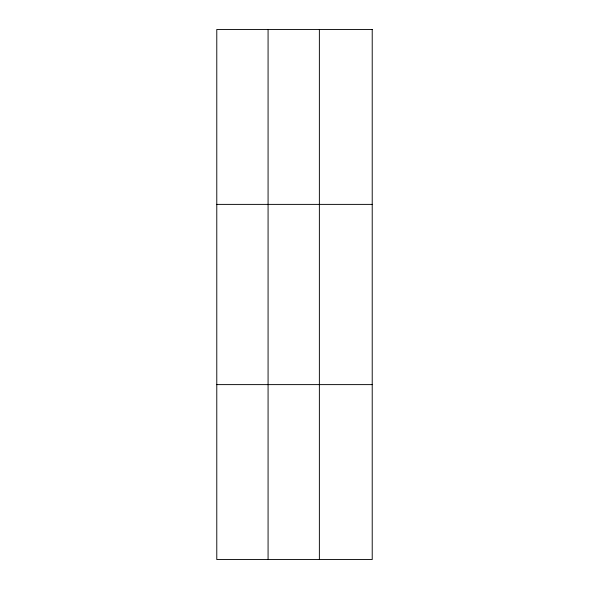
<?xml version="1.0" encoding="UTF-8"?>
<svg xmlns="http://www.w3.org/2000/svg" width="589" height="589" viewBox="0 0 589 589"><rect width="100%" height="100%" fill="white"/><g stroke="black" fill="none" stroke-linecap="round" stroke-linejoin="round"><path stroke-width="0.88" d="M268.076 29.45L268.076 559.55M319.371 29.45L319.371 559.55M216.781 204.383L372.219 204.383M216.781 384.617L372.219 384.617M372.219 29.45L372.219 559.55L216.781 559.55L216.781 29.45L372.219 29.45"/></g></svg>
